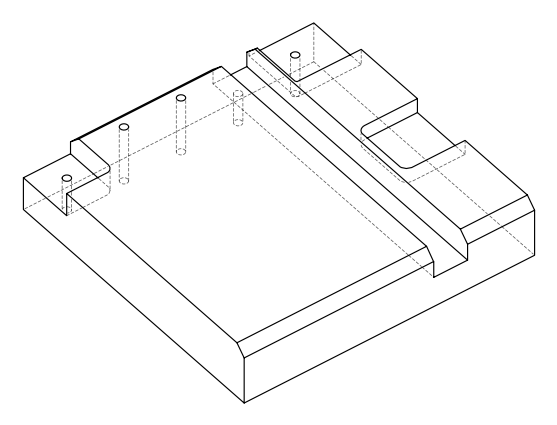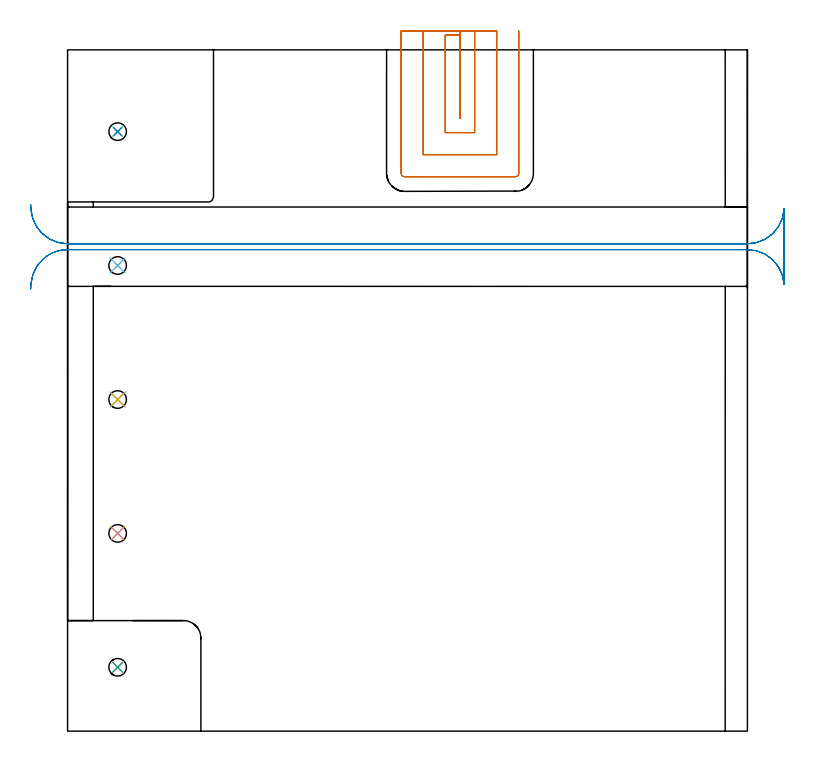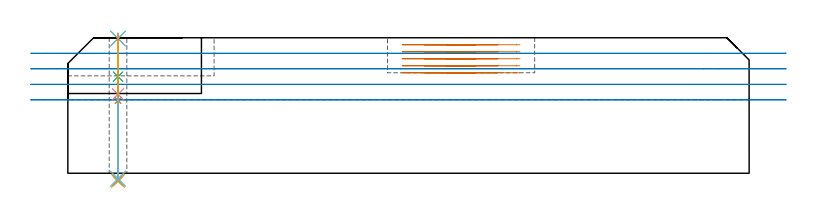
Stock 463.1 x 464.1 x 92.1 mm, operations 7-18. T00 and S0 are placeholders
(PLAN: 18 operations, 7 tool changes, 167.7 min)
(1 AREA_MILL | FG_CHAMFER_SURFACE | UGT0205_001 | 14.77 min | 35363 mm3)
(2 AREA_MILL_1 | FG_CHAMFER_SURFACE_1 | UGT0205_001 | 12.97 min | 37192 mm3)
(3 AREA_MILL_2 | FG_CHAMFER_SURFACE_2 | UGT0205_001 | 5.37 min | 13030 mm3)
(4 AREA_MILL_3 | FG_CHAMFER_SURFACE_3 | UGT0205_001 | 0.35 min | 2865 mm3)
(5 MILL_CORNER_NOTCH_RECTANGULAR | CORNER_NOTCH_RECTANGULAR | UGT0201_094 | Follow Part, ap 5, ae 75% | 10.37 min | 256844 mm3)
(6 MILL_CORNER_NOTCH_RECTANGULAR_1 | CORNER_NOTCH_RECTANGULAR_1 | NXT0201_008 | Follow Part, ap 1.5, ae 75% | 101.06 min | 265506 mm3)
(7 MILL_SLOT | SLOT_PARTIAL_RECTANGULAR | UGT0201_094 | Follow Part, ap 5, ae 75% | 9.97 min | 227920 mm3)
(8 MILL_RECTANGULAR_SLOT | SLOT_RECTANGULAR | UGT0201_020 | Follow Part, ap 12.5, ae 75% | 11.1 min | 1051413 mm3)
(9 SPOT_DRILL | STEP1HOLE | NXT0321_9005460120000 | 0.03 min | 148 mm3)
(10 SPOT_DRILL_1 | STEP1HOLE_1 | NXT0321_9005460120000 | 0.04 min | 41 mm3)
(11 SPOT_DRILL_2 | STEP1HOLE_2 | NXT0321_9005460120000 | 0.03 min | 76 mm3)
(12 SPOT_DRILL_3 | STEP1HOLE_3 | NXT0321_9005460120000 | 0.03 min | 50 mm3)
(13 SPOT_DRILL_4 | STEP1HOLE_4 | NXT0321_9005460120000 | 0.04 min | 17 mm3)
(14 DRILL_THROUGH_HOLE_INTO_CENTER | STEP1HOLE | UGT0301_515 | 0.3 min | 7333 mm3)
(15 DRILL_THROUGH_HOLE_INTO_CENTER_1 | STEP1HOLE_1 | UGT0301_515 | 0.25 min | 6199 mm3)
(16 DRILL_THROUGH_HOLE_INTO_CENTER_2 | STEP1HOLE_2 | UGT0301_515 | 0.4 min | 10334 mm3)
(17 DRILL_THROUGH_HOLE_INTO_CENTER_3 | STEP1HOLE_3 | UGT0301_515 | 0.4 min | 10489 mm3)
(18 DRILL_THROUGH_HOLE_INTO_CENTER_4 | STEP1HOLE_4 | NXT0301_091 | 0.23 min | 5534 mm3)
(TOOL UGT0205_001 | Chamfer Mill 20 x 3 x 45 deg. | D20 FL50 Z2)
(TOOL UGT0201_094 | End mill 20 mm | D20 FL38 Z4)
(TOOL NXT0201_008 | ENDMILL 6mm [2P460-0600-NA 1630] | D6 FL26 Z6)
(TOOL UGT0201_020 | End mill 50 mm | D50 FL50 Z4)
(TOOL NXT0321_9005460120000 | NC Spot Drill, 142deg, 12mm, Carbide, Uncoated | D12 PA142 FL30 Z2)
(TOOL UGT0301_515 | Carbide Drill 12.0 mm | D12 PA118 FL101 Z2)
(TOOL NXT0301_091 | Carbide Drill 12mm [860.1-1200-036A1-MM 2214] | D12 PA140 FL55 Z2)
(OP 7 MILL_SLOT)
G17 G21 G94 G90
T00 M6
G54
G17 G0 G90 X267.3 Y477.1 S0 M3
G43 Z102.1 H0
Z87.34
G94 G1 Y474.1 F250.
Y417.7 F500.
Y474.1
X257.3
Y407.7
X277.3
Y474.1
Y477.1 F250.
X242.3
Y474.1
Y392.7 F500.
X292.3
Y474.1
Y477.1 F250.
X227.3
Y474.1
Y380. F500.
G3 X229.6 Y377.7 R2.3
G1 X305.
G3 X307.3 Y380. R2.3
G1 Y474.1
Y477.1 F250.
G0 X267.3 Z82.58
G1 Y474.1
Y417.7 F500.
Y474.1
X257.3
Y407.7
X277.3
Y474.1
Y477.1 F250.
X242.3
Y474.1
Y392.7 F500.
X292.3
Y474.1
Y477.1 F250.
X227.3
Y474.1
Y380. F500.
G3 X229.6 Y377.7 R2.3
G1 X305.
G3 X307.3 Y380. R2.3
G1 Y474.1
Y477.1 F250.
G0 X267.3 Z77.82
G1 Y474.1
Y417.7 F500.
Y474.1
X257.3
Y407.7
X277.3
Y474.1
Y477.1 F250.
X242.3
Y474.1
Y392.7 F500.
X292.3
Y474.1
Y477.1 F250.
X227.3
Y474.1
Y380. F500.
G3 X229.6 Y377.7 R2.3
G1 X305.
G3 X307.3 Y380. R2.3
G1 Y474.1
Y477.1 F250.
G0 X267.3 Z73.06
G1 Y474.1
Y417.7 F500.
Y474.1
X257.3
Y407.7
X277.3
Y474.1
Y477.1 F250.
X242.3
Y474.1
Y392.7 F500.
X292.3
Y474.1
Y477.1 F250.
X227.3
Y474.1
Y380. F500.
G3 X229.6 Y377.7 R2.3
G1 X305.
G3 X307.3 Y380. R2.3
G1 Y474.1
Y477.1 F250.
G0 X267.3 Z68.3
G1 Y474.1
Y417.7 F500.
Y474.1
X257.3
Y407.7
X277.3
Y474.1
Y477.1 F250.
X242.3
Y474.1
Y392.7 F500.
X292.3
Y474.1
Y477.1 F250.
X227.3
Y474.1
Y380. F500.
G3 X229.6 Y377.7 R2.3
G1 X305.
G3 X307.3 Y380. R2.3
G1 Y474.1
Y477.1 F250.
G0 Z102.1
M5
M2
(OP 8 MILL_RECTANGULAR_SLOT)
G17 G21 G94 G90
T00 M6
G54
G17 G0 G90 X-25.146 Y304.303 S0 M3
G43 Z102.1 H0
Z81.55
G94 G1 X-24.634 Y307.259 F250.
G2 X-14.107 Y323.639 R25. F500.
X-4.957 Y327.504 R25. F433.
X0. Y328. R25. F360.
G1 X5.01
X435.01 F323.
X463.1 F500.
G2 X487.912 Y306.06 R25.
G1 X487.942 Y306.057
G3 X488.1 Y308.865 R25.
G1 Y351.117
G3 X487.941 Y353.934 R25.
G1 X487.911 Y353.931
G2 X463.1 Y332. R25.
G1 X0.
G2 X-24.634 Y352.739 R25.
G1 X-25.146 Y355.695 F250.
G0 X-25.117 Y301.228 Z71.
G1 X-24.97 Y304.224
G2 X-16.518 Y321.765 R25. F500.
X-7.907 Y326.717 R25. F437.
X0. Y328. R25. F332.
G1 X431.955
X441.955 F379.
X463.1 F500.
G2 X488.07 Y304.225 R25.
G1 X488.1
Y355.775
X488.07
G2 X463.1 Y332. R25.
G1 X0.
G2 X-24.97 Y355.776 R25.
G1 X-25.117 Y358.772 F250.
G0 Y301.228 Z60.45
G1 X-24.97 Y304.224
G2 X-16.518 Y321.765 R25. F500.
X-7.907 Y326.717 R25. F402.
X0. Y328. R25. F309.
G1 X431.955
X441.955 F347.
X463.1 F500.
G2 X488.07 Y304.225 R25.
G1 X488.1
Y355.775
X488.07
G2 X463.1 Y332. R25.
G1 X0.
G2 X-24.97 Y355.776 R25.
G1 X-25.117 Y358.772 F250.
G0 Y301.228 Z49.9
G1 X-24.97 Y304.224
G2 X-16.518 Y321.765 R25. F500.
X-7.907 Y326.717 R25. F433.
X0. Y328. R25. F329.
G1 X431.955
X441.955 F379.
X463.1 F500.
G2 X488.07 Y304.225 R25.
G1 X488.1
Y355.775
X488.07
G2 X463.1 Y332. R25.
G1 X0.
G2 X-24.97 Y355.776 R25.
G1 X-25.117 Y358.772 F250.
G0 Z102.1
M5
M2
(OP 9 SPOT_DRILL)
G17 G21 G94 G90
T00 M6
G54
G17 G0 G90 X34.1 Y408.4 S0 M3
G43 Z102.1 H0
G94 G81 G98 Z65.684 F250. R69.2
G80
M5
M2
(OP 10 SPOT_DRILL_1)
G17 G21 G94 G90
T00 M6
G54
G17 G0 G90 X34.1 Y43.5 S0 M3
G43 Z102.1 H0
G94 G81 G98 Z53.684 F250. R57.2
G80
M5
M2
(OP 11 SPOT_DRILL_2)
G17 G21 G94 G90
T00 M6
G54
G17 G0 G90 X34.1 Y134.7 S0 M3
G43 Z102.1 H0
G94 G81 G98 Z91.584 F250. R95.1
G80
M5
M2
(OP 12 SPOT_DRILL_3)
G17 G21 G94 G90
T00 M6
G54
G17 G0 G90 X34.1 Y225.9 S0 M3
G43 Z102.1 H0
G94 G81 G98 Z91.584 F250. R95.1
G80
M5
M2
(OP 13 SPOT_DRILL_4)
G17 G21 G94 G90
T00 M6
G54
G17 G0 G90 X34.1 Y317.2 S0 M3
G43 Z102.1 H0
G94 G81 G98 Z49.384 F250. R52.9
G80
M5
M2
(OP 14 DRILL_THROUGH_HOLE_INTO_CENTER)
G17 G21 G94 G90
T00 M6
G54
G17 G0 G90 X34.1 Y408.4 S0 M3
G43 Z102.1 H0
G94 G73 G98 Z-5.105 F250. Q11.884 R68.2
G80
M5
M2
(OP 15 DRILL_THROUGH_HOLE_INTO_CENTER_1)
G17 G21 G94 G90
T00 M6
G54
G17 G0 G90 X34.1 Y43.5 S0 M3
G43 Z102.1 H0
G94 G73 G98 Z-5.105 F250. Q11.861 R56.2
G80
M5
M2
(OP 16 DRILL_THROUGH_HOLE_INTO_CENTER_2)
G17 G21 G94 G90
T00 M6
G54
G17 G0 G90 X34.1 Y134.7 S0 M3
G43 Z102.1 H0
G94 G73 G98 Z-5.105 F250. Q10.801 R94.1
G80
M5
M2
(OP 17 DRILL_THROUGH_HOLE_INTO_CENTER_3)
G17 G21 G94 G90
T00 M6
G54
G17 G0 G90 X34.1 Y225.9 S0 M3
G43 Z102.1 H0
G94 G73 G98 Z-5.105 F250. Q10.801 R94.1
G80
M5
M2
(OP 18 DRILL_THROUGH_HOLE_INTO_CENTER_4)
G17 G21 G94 G90
T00 M6
G54
G17 G0 G90 X34.1 Y317.2 S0 M3
G43 Z102.1 H1
G94 G73 G98 Z-3.684 F250. Q10.717 R51.9
G80
M5
M2
